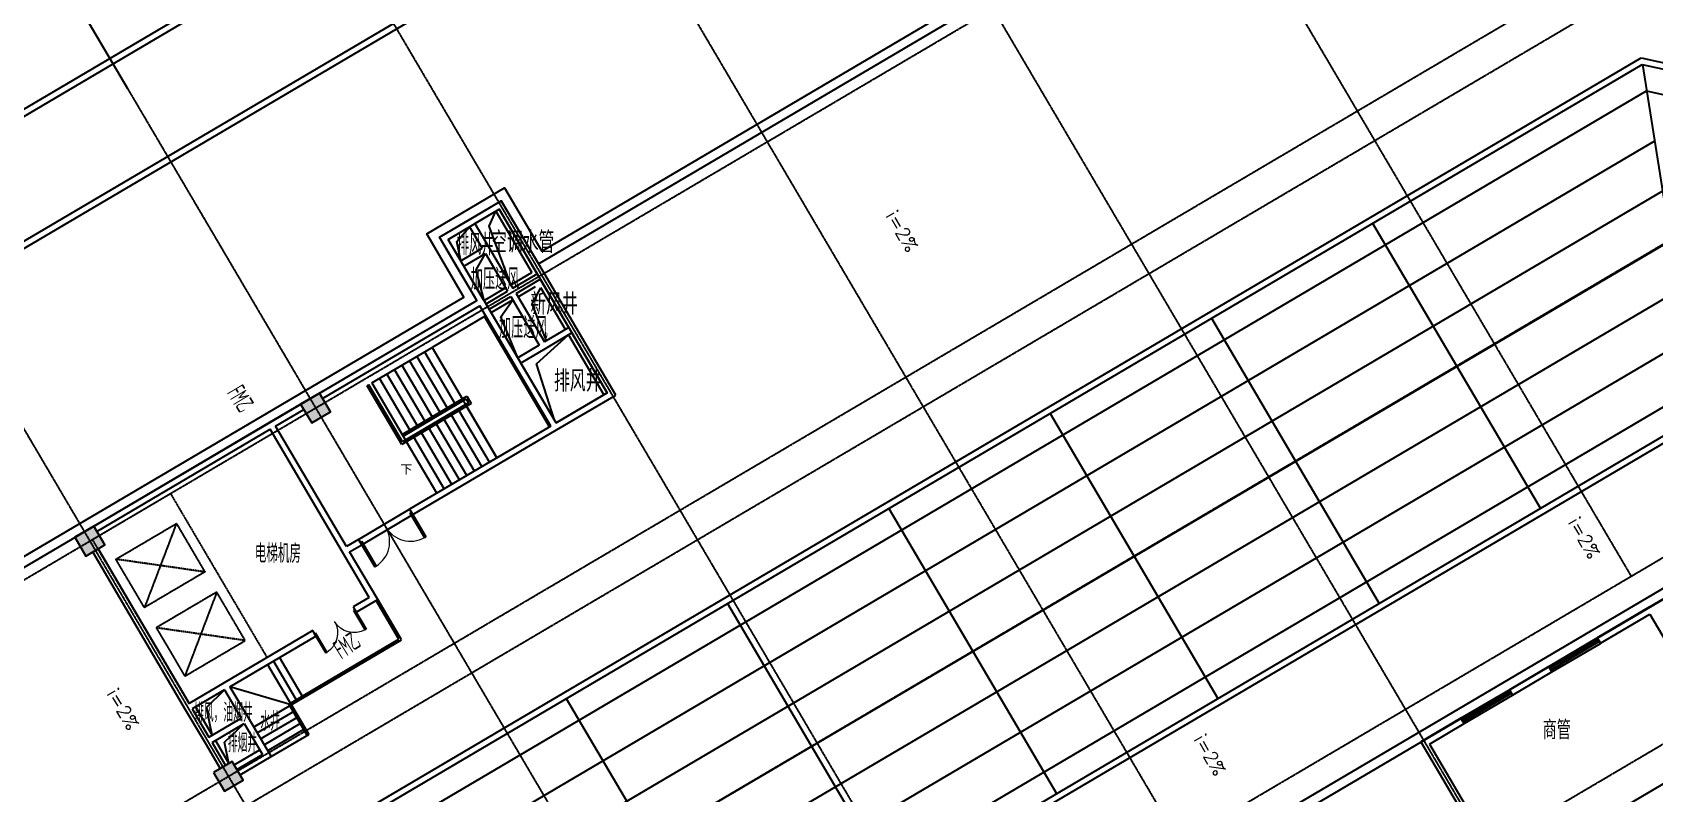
# Model space of a CAD drawing. Header units: metres. Extents: x -728143 to -282297, y 300383 to 505760.
# Drawn here: x -519117 to -467116, y 394355 to 418740 of the extents above; entities that cross this region are included whole.
import ezdxf

# ---------------------------------------------------------------- set-up
doc = ezdxf.new("R2010")
doc.units = ezdxf.units.M
doc.linetypes.add('CENTER2', pattern=[2.541, 1.587, -0.318, 0.318, -0.318])
doc.linetypes.add('DASH', pattern=[0.35, 0.25, -0.1])
for name, color, linetype in [('AXIS', 3, 'Continuous'), ('COLUMN', 2, 'Continuous'), ('DOTE', 251, 'CENTER2'), ('J-TEXT', 7, 'Continuous'), ('J-WALL', 2, 'Continuous'), ('j-WINDOW_TEXT', 7, 'Continuous'), ('PUB_DIM', 3, 'Continuous'), ('PUB_HATCH', 8, 'Continuous'), ('PUB_TEXT', 7, 'Continuous'), ('S-看线', 5, 'Continuous'), ('STAIR', 3, 'Continuous'), ('WALL', 2, 'Continuous'), ('WINDOW', 4, 'Continuous'), ('屋顶', 252, 'Continuous'), ('屋顶排水', 76, 'Continuous')]:
    doc.layers.add(name, color=color, linetype=linetype)
doc.styles.add('_TCH_DIM', font='simplex_.ttf', dxfattribs={"bigfont": 'GBCBIG'})
doc.styles.add('HZ', font='rs', dxfattribs={"width": 0.8, "bigfont": 'hztxt'})
doc.styles.add('mobin', font='ros.shx', dxfattribs={"width": 0.55, "bigfont": 'hzdf2.shx'})
doc.styles.add('探索者', font='tssdeng.shx', dxfattribs={"width": 0.65, "bigfont": 'tssdchn.shx'})

# ---------------------------------------------------------------- blocks, each defined once
blk = doc.blocks.new('_FZH')
blk.add_lwpolyline([(-0.5, -0.5), (0.5, -0.5), (0.5, 0.5), (-0.5, 0.5)], close=True)
at = {"layer": 'PUB_HATCH'}
blk.add_solid([(-0.5, -0.5), (0.5, -0.5), (-0.5, 0.5), (0.5, 0.5)], dxfattribs=at)
blk = doc.blocks.new('$DorLib2D$00000002')
at = {"color": 0}
for p, q in [((-0.5, 0), (-0.5, 0.4875)), ((-0.475, 0.4875), (-0.5, 0.4875)), ((-0.475, 0), (-0.475, 0.4875)), ((0.475, 0), (0.475, 0.4875)), ((0.475, 0.4875), (0.5, 0.4875)), ((0.5, 0), (0.5, 0.4875)), ((-0.5, 0), (-0.475, 0)), ((0.5, 0), (0.475, 0))]:
    blk.add_line(p, q, dxfattribs=at)
at = {"color": 0, "lineweight": 13}
for centre, start, end in [((-0.4875, 0), 0, 88.53072), ((0.4875, 0), 91.46928, 180)]:
    blk.add_arc(centre, 0.4875, start, end, dxfattribs=at)
blk = doc.blocks.new('$TCHSYS$WIN2D')
for p, q in [((-0.5, 0.5), (0.5, 0.5)), ((-0.5, 0.5), (-0.5, -0.5)), ((0.5, 0.5), (0.5, -0.5)), ((0.5, 0.167), (-0.5, 0.167)), ((0.5, -0.167), (-0.5, -0.167)), ((-0.5, -0.5), (0.5, -0.5))]:
    blk.add_line(p, q)

msp = doc.modelspace()

# ---------------------------------------------------------------- linework, layer by layer
at = {"ltscale": 4, "extrusion": (-1.1827e-23, -1.32164e-09, 1)}
for p, q in [((-586449, 376555, 0), (-471701, 444149, 0)), ((-587535, 371682, 0), (-471154, 440237, 0)), ((-518476, 387928, 0), (-467547, 417928, 0)), ((-467547, 417928, 0), (-400861, 403145, 0)), ((-512892, 378451, 0), (-465698, 406251, 0))]:
    msp.add_line(p, q, dxfattribs=at)
at = {"color": 4, "ltscale": 4, "extrusion": (-1.1827e-23, -1.32164e-09, 1)}
for p, q in [((-545503, 400907, 0), (-471734, 444361, 0)), ((-587524, 371920, 0), (-471187, 440450, 0)), ((-518202, 387858, 0), (-467514, 417716, 0)), ((-467514, 417716, 0), (-401099, 402993, 0)), ((-512822, 378724, 0), (-465732, 406463, 0))]:
    msp.add_line(p, q, dxfattribs=at)
at = {"color": 250, "ltscale": 4, "extrusion": (-1.1827e-23, -1.32164e-09, 1)}
for p, q in [((-517106, 387574, 0), (-467379, 416867, 0)), ((-467379, 416867, 0), (-344500, 389627, 0)), ((-512538, 379820, 0), (-465866, 407313, 0))]:
    msp.add_line(p, q, dxfattribs=at)
at = {"layer": 'AXIS', "extrusion": (-1.1827e-23, -1.32164e-09, 1)}
msp.add_line((-516063, 416933, 0), (-519108, 422103, 0), dxfattribs=at)
at = {"layer": 'DOTE', "extrusion": (-1.1827e-23, -1.32164e-09, 1)}
for p, q in [((-488883, 436992, 0), (-467868, 401317, 0)), ((-496120, 432728, 0), (-470613, 389426, 0)), ((-591829, 358530, 0), (-469548, 430561, 0)), ((-503358, 428465, 0), (-477865, 385188, 0)), ((-510595, 424202, 0), (-485140, 380988, 0)), ((-587388, 350991, 0), (-468077, 421272, 0)), ((-586830, 350043, 0), (-467519, 420324, 0)), ((-517833, 419938, 0), (-492377, 376724, 0)), ((-525071, 415675, 0), (-499615, 372461, 0)), ((-582998, 343537, 0), (-466576, 412117, 0)), ((-578608, 336084, 0), (-465168, 402907, 0)), ((-575994, 331647, 0), (-465524, 396721, 0))]:
    msp.add_line(p, q, dxfattribs=at)
at = {"layer": 'J-WALL', "extrusion": (-1.1827e-23, -1.32164e-09, 1)}
for p, q in [((-505105, 412517, 0), (-504699, 411828, 0)), ((-504933, 412619, 0), (-504476, 411843, 0)), ((-505389, 411422, 0), (-504699, 411828, 0)), ((-505287, 411249, 0), (-504598, 411655, 0)), ((-504598, 411655, 0), (-503887, 410449, 0)), ((-504476, 411843, 0), (-503715, 410551, 0)), ((-503613, 410378, 0), (-502700, 408827, 0)), ((-503786, 410277, 0), (-502872, 408726, 0)), ((-501924, 409284, 0), (-502700, 408827, 0)), ((-501823, 409112, 0), (-502684, 408604, 0)), ((-502872, 408726, 0), (-503561, 408320, 0)), ((-502684, 408604, 0), (-503460, 408148, 0))]:
    msp.add_line(p, q, dxfattribs=at)
at = {"layer": 'PUB_DIM', "extrusion": (-1.1827e-23, -1.32164e-09, 1), "elevation": 0}
msp.add_lwpolyline([(-506898, 404827, 0, 0, 0), (-504046, 406507, 0, 0, 0), (-505137, 408360, 0, 0, 0), (-506241, 407714, 80, 0, 0), (-506499, 407563, 0, 0, 0)], format="xyseb", dxfattribs=at)
at = {"layer": 'S-看线', "ltscale": 4, "extrusion": (-1.1827e-23, -1.32164e-09, 1)}
for p, q in [((-504265, 413012, 0), (-503111, 411052, 0)), ((-503778, 410658, 0), (-503111, 411052, 0)), ((-504640, 410151, 0), (-503951, 410557, 0)), ((-503550, 410271, 0), (-502990, 410601, 0)), ((-502032, 409221, 0), (-502819, 410556, 0)), ((-504411, 409763, 0), (-503722, 410169, 0)), ((-501930, 409048, 0), (-500801, 407131, 0)), ((-507370, 399299, 0), (-508100, 400539, 0)), ((-507287, 399277, 0), (-508049, 400570, 0)), ((-510902, 397218, 0), (-507370, 399299, 0)), ((-510820, 397196, 0), (-507287, 399277, 0)), ((-511581, 398489, 0), (-510262, 396249, 0)), ((-511392, 398601, 0), (-510631, 397308, 0)), ((-511202, 398712, 0), (-510441, 397420, 0)), ((-510820, 397196, 0), (-512788, 397778, 0)), ((-513886, 397131, 0), (-513353, 396226, 0)), ((-512026, 396486, 0), (-510820, 397196, 0)), ((-511915, 396296, 0), (-510708, 397007, 0)), ((-511803, 396107, 0), (-510597, 396817, 0)), ((-510902, 397218, 0), (-510314, 396218, 0)), ((-511691, 395917, 0), (-510485, 396628, 0)), ((-511580, 395728, 0), (-510373, 396438, 0)), ((-513252, 396054, 0), (-512820, 395322, 0)), ((-512649, 395278, 0), (-511831, 395760, 0)), ((-511468, 395538, 0), (-510262, 396249, 0))]:
    msp.add_line(p, q, dxfattribs=at)
at = {"layer": 'S-看线', "ltscale": 4, "extrusion": (-1.1827e-23, -1.32164e-09, 1), "elevation": 0}
msp.add_lwpolyline([(-505795, 412111), (-504157, 413075), (-500693, 407195), (-502331, 406230)], close=True, dxfattribs=at)
for points in [[(-503778, 410658), (-504475, 412531), (-504265, 413012)], [(-505389, 411422), (-505517, 412040), (-505105, 412517)], [(-504640, 410151), (-504892, 411130), (-504598, 411655)], [(-502636, 408865), (-503096, 410048), (-502819, 410556)], [(-503561, 408320), (-504104, 409630), (-503722, 410169)], [(-502381, 406317), (-502957, 408118), (-501930, 409048)], [(-513353, 396226), (-513539, 397114), (-512960, 397677)], [(-512820, 395322), (-512961, 396002), (-512326, 396600)]]:
    msp.add_lwpolyline(points, dxfattribs=at)
at = {"layer": 'S-看线', "linetype": 'DASH', "ltscale": 4, "extrusion": (-1.1827e-23, -1.32164e-09, 1), "elevation": 0}
msp.add_lwpolyline([(-517192, 402496), (-514693, 403968), (-511597, 398712), (-514096, 397240)], close=True, dxfattribs=at)
at = {"layer": 'STAIR', "extrusion": (-1.1827e-23, -1.32164e-09, 1)}
for p, q in [((-504627, 409636, 0), (-506307, 408646, 0)), ((-502546, 406104, 0), (-504627, 409636, 0)), ((-508237, 407510, 0), (-506307, 408646, 0)), ((-507031, 408220, 0), (-506059, 406570, 0)), ((-506790, 408362, 0), (-505818, 406712, 0)), ((-506548, 408504, 0), (-505576, 406854, 0)), ((-506307, 408646, 0), (-505335, 406996, 0)), ((-506307, 408646, 0), (-505335, 406996, 0)), ((-507755, 407794, 0), (-506783, 406144, 0)), ((-507513, 407936, 0), (-506541, 406286, 0)), ((-507272, 408078, 0), (-506300, 406428, 0)), ((-508384, 407423, 0), (-508332, 407454, 0)), ((-507275, 405541, 0), (-508384, 407423, 0)), ((-507253, 405623, 0), (-508332, 407454, 0)), ((-508237, 407510, 0), (-507265, 405860, 0)), ((-507996, 407652, 0), (-507024, 406002, 0)), ((-505052, 406850, 0), (-507275, 405541, 0)), ((-507265, 405860, 0), (-505189, 407083, 0)), ((-505134, 406871, 0), (-507253, 405623, 0)), ((-507235, 405808, 0), (-505210, 407001, 0)), ((-507235, 405808, 0), (-505305, 406945, 0)), ((-505229, 406816, 0), (-507159, 405679, 0)), ((-505305, 406945, 0), (-505229, 406816, 0)), ((-505210, 407001, 0), (-505134, 406871, 0)), ((-504226, 405114, 0), (-505198, 406764, 0)), ((-505198, 406764, 0), (-504226, 405114, 0)), ((-505189, 407083, 0), (-505052, 406850, 0)), ((-505191, 404545, 0), (-506163, 406195, 0)), ((-504950, 404687, 0), (-505922, 406337, 0)), ((-504709, 404830, 0), (-505681, 406480, 0)), ((-504467, 404972, 0), (-505439, 406622, 0)), ((-507265, 405860, 0), (-507235, 405808, 0)), ((-507265, 405860, 0), (-507235, 405808, 0)), ((-507235, 405808, 0), (-507159, 405679, 0)), ((-506156, 403977, 0), (-507128, 405627, 0)), ((-505915, 404119, 0), (-506887, 405769, 0)), ((-505674, 404261, 0), (-506646, 405911, 0)), ((-505432, 404403, 0), (-506404, 406053, 0)), ((-504226, 405114, 0), (-502546, 406104, 0)), ((-504226, 405114, 0), (-506156, 403977, 0))]:
    msp.add_line(p, q, dxfattribs=at)
at = {"layer": 'STAIR', "linetype": 'DASH', "extrusion": (-1.1827e-23, -1.32164e-09, 1)}
for p, q in [((-516442, 401864, 0), (-514503, 403006, 0)), ((-514503, 403006, 0), (-515528, 400313, 0)), ((-514503, 403006, 0), (-513590, 401455, 0)), ((-515528, 400313, 0), (-516442, 401864, 0)), ((-513590, 401455, 0), (-516442, 401864, 0)), ((-513590, 401455, 0), (-515528, 400313, 0)), ((-513209, 400809, 0), (-515148, 399667, 0)), ((-513209, 400809, 0), (-514234, 398116, 0)), ((-512296, 399258, 0), (-513209, 400809, 0)), ((-515148, 399667, 0), (-514234, 398116, 0)), ((-512296, 399258, 0), (-515148, 399667, 0)), ((-514234, 398116, 0), (-512296, 399258, 0))]:
    msp.add_line(p, q, dxfattribs=at)
at = {"layer": 'WALL', "extrusion": (-1.1827e-23, -1.32164e-09, 1)}
for p, q in [((-505121, 412740, 0), (-504087, 413349, 0)), ((-504933, 412619, 0), (-504157, 413075, 0)), ((-502939, 411007, 0), (-504157, 413075, 0)), ((-502716, 411023, 0), (-504087, 413349, 0)), ((-506068, 412182, 0), (-505121, 412740, 0)), ((-505795, 412111, 0), (-505105, 412517, 0)), ((-505510, 411234, 0), (-506068, 412182, 0)), ((-505389, 411422, 0), (-505795, 412111, 0)), ((-504876, 410157, 0), (-505510, 411234, 0)), ((-504653, 410172, 0), (-505287, 411249, 0)), ((-503715, 410551, 0), (-502939, 411007, 0)), ((-503613, 410378, 0), (-502838, 410835, 0)), ((-501924, 409284, 0), (-502838, 410835, 0)), ((-501701, 409300, 0), (-502716, 411023, 0)), ((-504576, 410043, 0), (-503887, 410449, 0)), ((-509916, 407188, 0), (-504876, 410157, 0)), ((-509815, 407015, 0), (-504774, 409985, 0)), ((-504698, 409855, 0), (-504774, 409985, 0)), ((-503683, 408132, 0), (-504698, 409855, 0)), ((-504576, 410043, 0), (-504653, 410172, 0)), ((-504475, 409871, 0), (-503786, 410277, 0)), ((-503561, 408320, 0), (-504475, 409871, 0)), ((-500420, 407124, 0), (-501701, 409300, 0)), ((-500693, 407195, 0), (-501823, 409112, 0)), ((-502503, 406129, 0), (-503683, 408132, 0)), ((-502331, 406230, 0), (-503460, 408148, 0)), ((-502331, 406230, 0), (-500693, 407195, 0)), ((-511510, 406249, 0), (-510519, 406833, 0)), ((-511322, 406127, 0), (-510418, 406660, 0)), ((-502315, 406007, 0), (-500420, 407124, 0)), ((-517154, 402924, 0), (-511510, 406249, 0)), ((-517052, 402752, 0), (-511495, 406026, 0)), ((-509173, 402084, 0), (-511495, 406026, 0)), ((-509051, 402272, 0), (-511322, 406127, 0)), ((-502503, 406129, 0), (-507026, 403464, 0)), ((-506925, 403292, 0), (-502315, 406007, 0)), ((-507026, 403464, 0), (-506925, 403292, 0)), ((-508663, 402500, 0), (-509051, 402272, 0)), ((-508562, 402328, 0), (-508663, 402500, 0)), ((-517186, 402093, 0), (-514217, 397052, 0)), ((-517014, 402194, 0), (-514096, 397240, 0)), ((-508323, 400641, 0), (-509173, 402084, 0)), ((-508950, 402099, 0), (-508562, 402328, 0)), ((-508049, 400570, 0), (-508950, 402099, 0)), ((-467284, 400325, 0), (-464973, 401686, 0)), ((-508323, 400641, 0), (-508840, 400336, 0)), ((-508738, 400164, 0), (-508049, 400570, 0)), ((-508840, 400336, 0), (-508738, 400164, 0)), ((-467284, 400325, 0), (-468955, 399340, 0)), ((-468854, 399168, 0), (-467268, 400102, 0)), ((-467268, 400102, 0), (-464782, 395881, 0)), ((-510132, 399575, 0), (-512975, 397900, 0)), ((-512788, 397778, 0), (-510031, 399402, 0)), ((-510031, 399402, 0), (-510132, 399575, 0)), ((-468955, 399340, 0), (-468854, 399168, 0)), ((-470506, 398427, 0), (-471771, 397682, 0)), ((-470405, 398254, 0), (-470506, 398427, 0)), ((-512975, 397900, 0), (-514096, 397240, 0)), ((-471670, 397509, 0), (-470405, 398254, 0)), ((-512960, 397677, 0), (-513994, 397068, 0)), ((-512960, 397677, 0), (-512427, 396772, 0)), ((-512788, 397778, 0), (-512204, 396787, 0)), ((-471771, 397682, 0), (-471670, 397509, 0)), ((-514217, 397052, 0), (-513583, 395975, 0)), ((-513994, 397068, 0), (-513461, 396163, 0)), ((-513461, 396163, 0), (-512427, 396772, 0)), ((-512204, 396787, 0), (-511468, 395538, 0)), ((-513360, 395991, 0), (-512326, 396600, 0)), ((-512326, 396600, 0), (-511742, 395609, 0)), ((-473322, 396768, 0), (-474608, 396011, 0)), ((-474334, 395940, 0), (-473221, 396596, 0)), ((-473221, 396596, 0), (-473322, 396768, 0)), ((-513583, 395975, 0), (-513100, 395157, 0)), ((-513360, 395991, 0), (-512928, 395258, 0)), ((-474608, 396011, 0), (-472984, 393255, 0)), ((-474334, 395940, 0), (-472761, 393270, 0)), ((-512560, 395127, 0), (-511742, 395609, 0)), ((-512459, 394954, 0), (-511468, 395538, 0)), ((-465730, 395323, 0), (-471847, 391719, 0))]:
    msp.add_line(p, q, dxfattribs=at)
at = {"layer": 'WINDOW', "extrusion": (-1.1827e-23, -1.32164e-09, 1)}
for p, q in [((-508663, 402500, 0), (-507026, 403464, 0)), ((-508562, 402328, 0), (-506925, 403292, 0))]:
    msp.add_line(p, q, dxfattribs=at)
at = {"layer": '屋顶', "extrusion": (-1.1827e-23, -1.32164e-09, 1)}
for p, q in [((-467504, 417714, 0), (-465724, 406462, 0)), ((-467114, 415252, 0), (-517027, 385864, 0)), ((-466862, 413660, 0), (-516266, 384572, 0)), ((-476154, 412626, 0), (-470776, 403492, 0)), ((-466610, 412068, 0), (-515505, 383279, 0)), ((-466358, 410475, 0), (-514743, 381987, 0)), ((-481324, 409581, 0), (-475946, 400447, 0)), ((-466107, 408883, 0), (-513982, 380694, 0)), ((-486494, 406536, 0), (-481115, 397401, 0)), ((-491663, 403490, 0), (-486285, 394356, 0)), ((-496833, 400445, 0), (-491455, 391311, 0)), ((-502003, 397400, 0), (-496625, 388266, 0))]:
    msp.add_line(p, q, dxfattribs=at)
at = {"layer": '屋顶排水', "ltscale": 4, "extrusion": (-1.1827e-23, -1.32164e-09, 1)}
for p, q in [((-496947, 383200, 0), (-465024, 402005, 0)), ((-496536, 383094, 0), (-464973, 401686, 0))]:
    msp.add_line(p, q, dxfattribs=at)
at = {"layer": '屋顶排水', "ltscale": 4, "extrusion": (-1.1827e-23, -1.32164e-09, 1), "elevation": 0}
for points in [[(-576069, 368568), (-563187, 376156), (-564380, 378181), (-561882, 379653), (-560689, 377628), (-505286, 410263), (-506479, 412288), (-503980, 413760), (-502788, 411735), (-469658, 431251)], [(-469658, 431251), (-456283, 428286), (-455774, 430580), (-452943, 429952), (-453452, 427658), (-415278, 419196), (-414770, 421490), (-411939, 420862), (-412447, 418568), (-358116, 406524), (-357608, 408818), (-354532, 408136), (-355041, 405842), (-306254, 395027), (-309662, 365111)], [(-575658, 368462), (-562777, 376050), (-563969, 378075), (-561988, 379242), (-560795, 377217), (-504876, 410157), (-506068, 412182), (-504087, 413349), (-502894, 411324), (-469607, 430932)]]:
    msp.add_lwpolyline(points, dxfattribs=at)
for points in [[(-491019, 411215, 0, 0, 0), (-491937, 412774, 120, 0, 0), (-492165, 413162, 0, 0, 0)], [(-470228, 403265, 0, 0, 0), (-469507, 402019, 120, 0, 0), (-469282, 401629, 0, 0, 0)], [(-515994, 395901, 0, 0, 0), (-516912, 397460, 120, 0, 0), (-517141, 397847, 0, 0, 0)], [(-482226, 396312, 0, 0, 0), (-481504, 395065, 120, 0, 0), (-481279, 394676, 0, 0, 0)]]:
    msp.add_lwpolyline(points, format="xyseb", dxfattribs=at)

# ---------------------------------------------------------------- block references
at = {"layer": 'COLUMN', "extrusion": (-1.1827e-23, -1.32164e-09, 1)}
for p, xscale, yscale, zscale, rotation in [((-510040, 406709, 0), 699.9999999998662, 700.0000000004657, 700.0000000002674, 300.5006742856933), ((-517278, 402445, 0), 700.0000000000312, 700, 699.9999999997948, 300.5006742856411), ((-512837, 394906, 0), 699.9999999996298, 700.0000000004657, 700.0000000004324, 300.5006742856605)]:
    msp.add_blockref('_FZH', p, dxfattribs=dict(at, xscale=xscale, yscale=yscale, zscale=zscale, rotation=rotation))
at = {"layer": 'WINDOW', "extrusion": (-1.1827e-23, -1.32164e-09, 1)}
for name, p, xscale, yscale, zscale, rotation in [('$DorLib2D$00000002', (-507794, 402896, 0), -1900.000000000054, -1900, -1900, 30.50067428566024), ('$DorLib2D$00000002', (-509435, 399869, 0), -1500.000000000117, 1500, -1500, 210.5006742859379), ('$TCHSYS$WIN2D', (-469680, 398797, 0), 1799.999999999882, -200, 1800, 30.49783105811818), ('$TCHSYS$WIN2D', (-472496, 397139, 0), 1799.999999999882, -200, 1800, 30.49783105811818)]:
    msp.add_blockref(name, p, dxfattribs=dict(at, xscale=xscale, yscale=yscale, zscale=zscale, rotation=rotation))

# ---------------------------------------------------------------- texts
at = {"layer": 'J-TEXT', "extrusion": (-1.1827e-23, -1.32164e-09, 1)}
for s, width, p in [('空调水管', 0.65, (-504414, 411744, 3000)), ('排风井', 0.5, (-505513, 411670, 3000)), ('加压送风', 0.5, (-505065, 410563, 6265)), ('新风井', 0.65, (-503156, 409763, 3000)), ('加压送风', 0.5, (-504159, 409007, 6265)), ('排风井', 0.65, (-502398, 407300, 3265))]:
    msp.add_text(s, height=600, dxfattribs=dict(at, width=width)).set_placement(p)
at = {"layer": 'J-TEXT', "extrusion": (-1.1827e-23, -1.32164e-09, 1), "style": 'mobin', "width": 0.65}
msp.add_text('电梯机房', height=600, dxfattribs=at).set_placement((-511990, 401747, 0))
at = {"layer": 'J-TEXT', "extrusion": (-1.1827e-23, -1.32164e-09, 1), "style": 'mobin', "width": 0.55}
for s, p in [('排风，油烟井', (-513938, 396650, 3000)), ('水井', (-511808, 396368, 0)), ('排烟井', (-512855, 395678, 3000))]:
    msp.add_text(s, height=600, rotation=0, dxfattribs=at).set_placement(p)
at = {"layer": 'j-WINDOW_TEXT', "color": 150, "extrusion": (-1.1827e-23, -1.32164e-09, 1), "style": '探索者', "width": 0.5}
for rotation, p in [(300.7002, (-512902, 407193, 0)), (32.0382, (-509212, 398644, 0))]:
    msp.add_text('FM乙', height=600, rotation=rotation, dxfattribs=at).set_placement(p)
at = {"layer": 'PUB_TEXT', "extrusion": (-1.1827e-23, -1.32164e-09, 1), "style": '_TCH_DIM'}
for rotation, p in [(300.5007, (-491785, 412873, 0)), (300.0583, (-469912, 403051, 0)), (300.5007, (-516760, 397559, 0)), (300.0583, (-481909, 396097, 0))]:
    msp.add_text('i=2%', height=421.4, rotation=rotation, dxfattribs=at).set_placement(p)
msp.add_text('下', height=281, dxfattribs=at).set_placement((-507321, 404601, 0))
at = {"layer": 'PUB_TEXT', "extrusion": (-1.1827e-23, -1.32164e-09, 1), "style": 'HZ', "width": 0.75}
msp.add_text('商管', height=600, dxfattribs=at).set_placement((-470702, 396095, 0))

doc.saveas('drawing.dxf')
